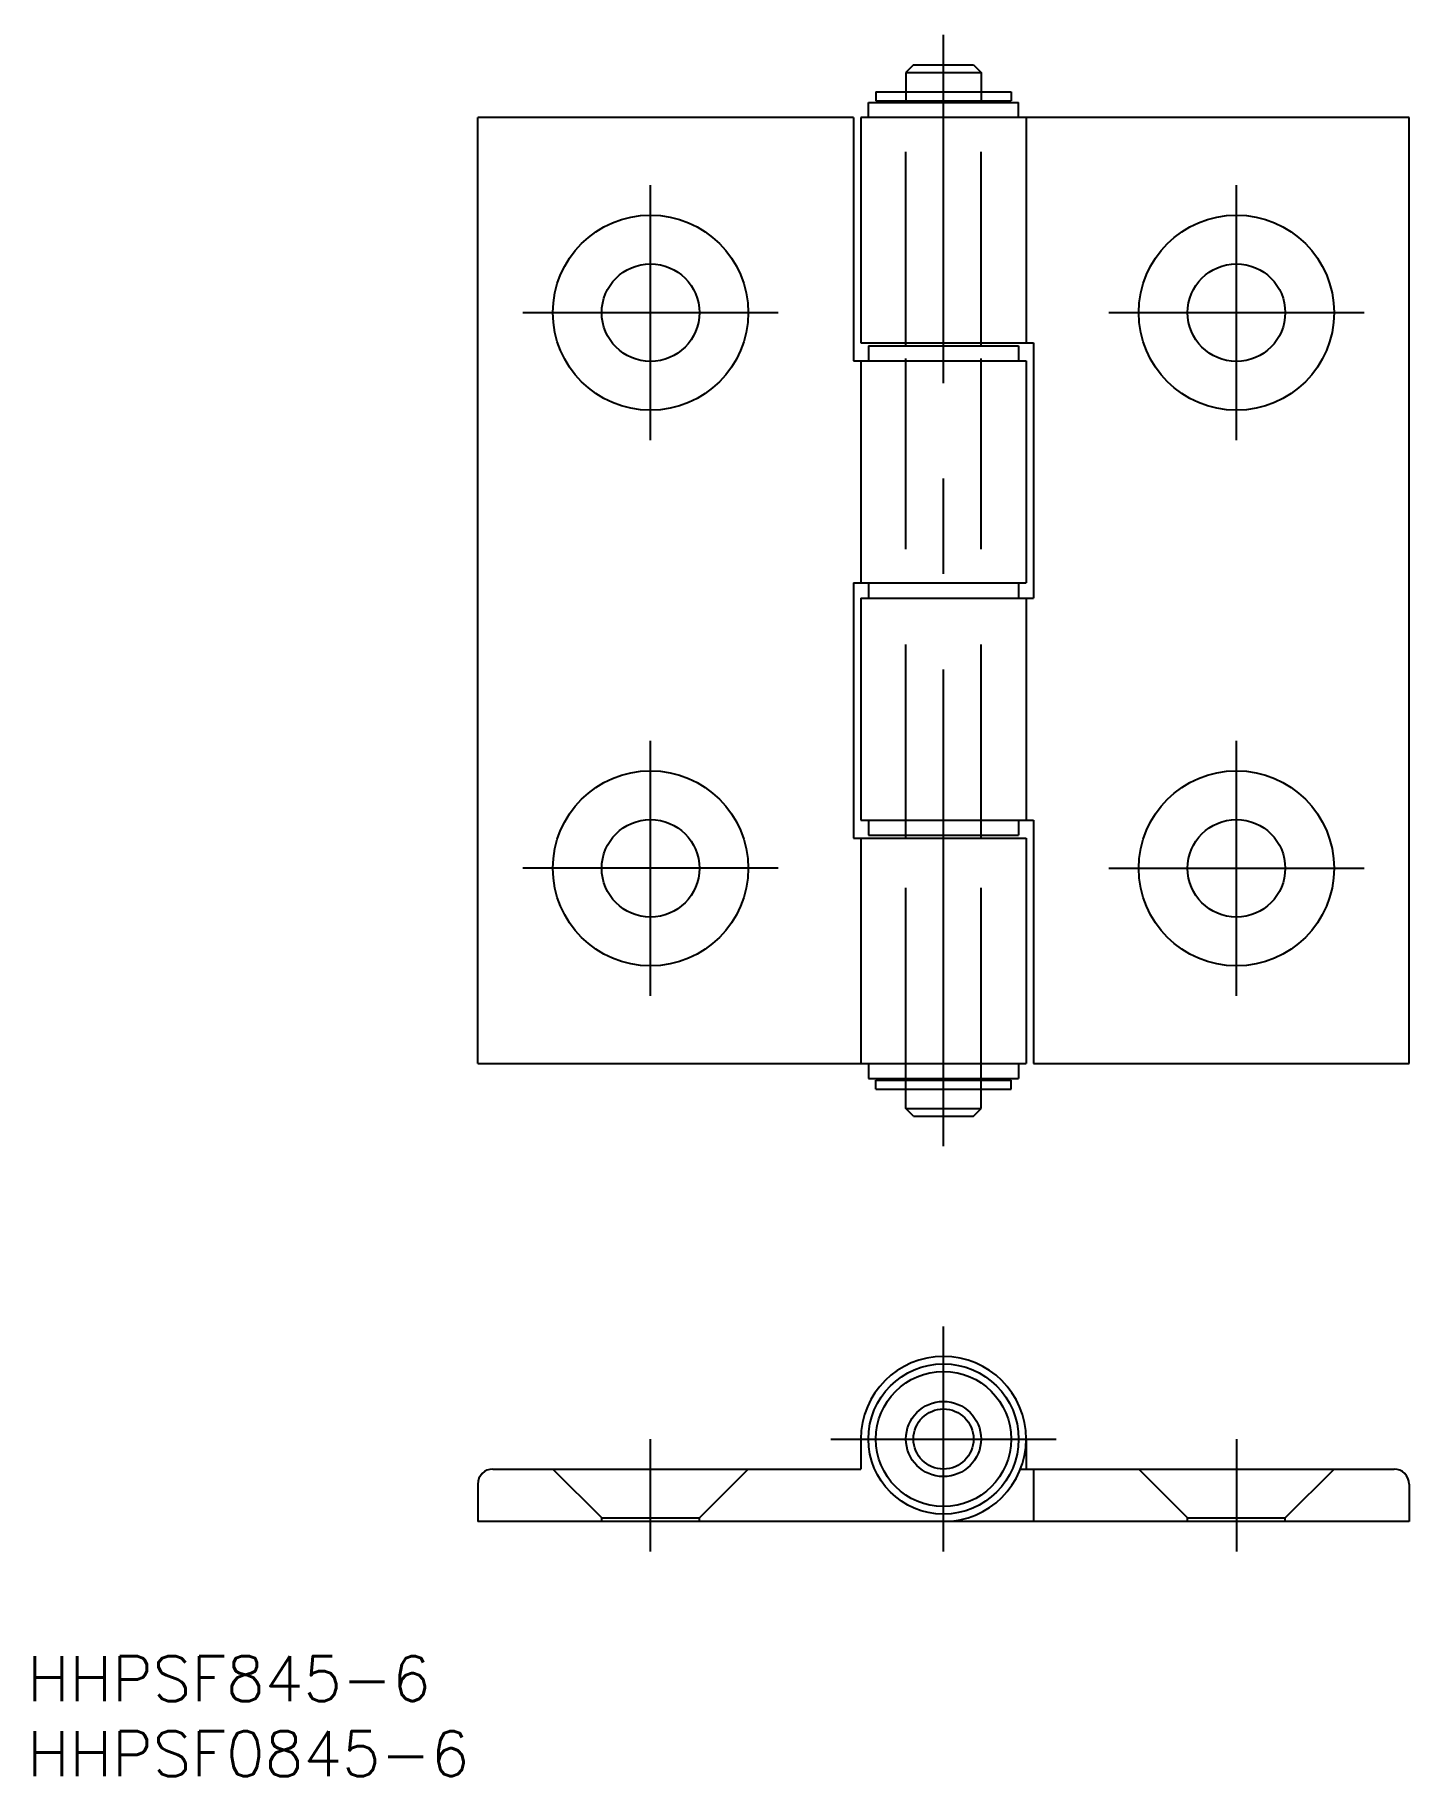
# Model space of a CAD drawing. Extents: x -60 to 31, y -22 to 93.
import ezdxf

# ---------------------------------------------------------------- set-up
doc = ezdxf.new("R2010")
doc.units = 0
doc.linetypes.add('CENTER', pattern=[50.8, 31.75, -6.35, 6.35, -6.35])
doc.linetypes.add('DASHED', pattern=[19.05, 12.7, -6.35])
doc.layers.get('0').update_dxf_attribs({"linetype": 'CONTINUOUS'})
doc.layers.add('CENTER', color=1, linetype='CENTER')
doc.styles.get("Standard").update_dxf_attribs({"font": 'txt.shx', "height": 3, "bigfont": 'bigfont.shx'})

msp = doc.modelspace()

# ---------------------------------------------------------------- linework, layer by layer
at = {"color": 7, "linetype": 'CONTINUOUS'}
for p, q in [((-2, 91.5), (-2.5, 91)), ((-2.5, 91), (2.5, 91)), ((-2.5, 91), (-2.5, 89.7)), ((-2, 91.5), (2, 91.5)), ((2, 91.5), (2.5, 91)), ((2.5, 91), (2.5, 89.7)), ((-4.5, 89.7), (4.5, 89.7)), ((-4.5, 89.7), (-4.5, 89.1)), ((4.5, 89.7), (4.5, 89.1)), ((-5, 88), (-5, 89)), ((-5, 89), (5, 89)), ((-4.5, 89.1), (4.5, 89.1)), ((-2.5, 89.1), (-2.5, 89)), ((2.5, 89.1), (2.5, 89)), ((5, 88), (5, 89)), ((-31, 25), (-31, 88)), ((-6, 88), (-31, 88)), ((-6, 88), (-6, 71.8)), ((31, 88), (-5.5, 88)), ((-5.5, 88), (-5.5, 73)), ((5.5, 88), (5.5, 73)), ((31, 25), (31, 88)), ((-5.5, 73), (6, 73)), ((-5, 72.8), (-5, 71.8)), ((-5, 72.8), (5, 72.8)), ((-2.5, 72.8), (-2.5, 73)), ((2.5, 72.8), (2.5, 73)), ((5, 72.8), (5, 71.8)), ((6, 73), (6, 56)), ((-6, 71.8), (5.5, 71.8)), ((-5.5, 71.8), (-5.5, 57)), ((5.5, 71.8), (5.5, 57)), ((-6, 57), (-6, 40)), ((-6, 57), (5.5, 57)), ((-5, 57), (-5, 56)), ((5, 57), (5, 56)), ((-5.5, 56), (-5.5, 41.2)), ((-5.5, 56), (6, 56)), ((5.5, 56), (5.5, 41.2)), ((-5.5, 41.2), (6, 41.2)), ((-5, 41.2), (-5, 40.2)), ((5, 41.2), (5, 40.2)), ((6, 41.2), (6, 25)), ((-6, 40), (5.5, 40)), ((-5.5, 40), (-5.5, 25)), ((-5, 40.2), (5, 40.2)), ((-2.5, 40), (-2.5, 40.2)), ((2.5, 40), (2.5, 40.2)), ((5.5, 40), (5.5, 25)), ((-31, 25), (5.5, 25)), ((-5, 25), (-5, 24)), ((5, 25), (5, 24)), ((6, 25), (31, 25)), ((-5, 24), (5, 24)), ((-4.5, 23.9), (4.5, 23.9)), ((-4.5, 23.3), (-4.5, 23.9)), ((-4.5, 23.3), (4.5, 23.3)), ((-2.5, 23.9), (-2.5, 24)), ((-2.5, 22), (-2.5, 23.3)), ((2.5, 23.9), (2.5, 24)), ((2.5, 22), (2.5, 23.3)), ((4.5, 23.3), (4.5, 23.9)), ((-2.5, 22), (2.5, 22)), ((-2, 21.5), (-2.5, 22)), ((-2, 21.5), (2, 21.5)), ((2, 21.5), (2.5, 22)), ((-5.5, 0), (-5.5, -2)), ((5.5, 0), (5.5, -2)), ((-30, -2), (-5.5, -2)), ((5.12, -2), (30, -2)), ((6, -2), (6, -5.5)), ((-31, -3), (-31, -5.5)), ((31, -3), (31, -5.5)), ((31, -5.5), (-31, -5.5))]:
    msp.add_line(p, q, dxfattribs=at)
at = {"color": 3, "linetype": 'DASHED'}
for p, q in [((-2.5, 89.7), (-2.5, 89.1)), ((2.5, 89.7), (2.5, 89.1)), ((-2.5, 73), (-2.5, 89)), ((2.5, 73), (2.5, 89)), ((-2.5, 40.2), (-2.5, 72.8)), ((2.5, 40.2), (2.5, 72.8)), ((-2.5, 24), (-2.5, 40)), ((2.5, 24), (2.5, 40)), ((-2.5, 23.3), (-2.5, 23.9)), ((2.5, 23.3), (2.5, 23.9)), ((-26, -2), (-22.75, -5.25)), ((-13, -2), (-16.25, -5.25)), ((13, -2), (16.25, -5.25)), ((26, -2), (22.75, -5.25)), ((-22.75, -5.25), (-16.25, -5.25)), ((-22.75, -5.5), (-22.75, -5.25)), ((-16.25, -5.5), (-16.25, -5.25)), ((16.25, -5.25), (22.75, -5.25)), ((16.25, -5.5), (16.25, -5.25)), ((22.75, -5.5), (22.75, -5.25))]:
    msp.add_line(p, q, dxfattribs=at)
at = {"color": 7, "linetype": 'CONTINUOUS'}
for centre, radius in [((-19.5, 75), 6.5), ((19.5, 75), 6.5), ((-19.5, 75), 3.25), ((19.5, 75), 3.25), ((-19.5, 38), 6.5), ((19.5, 38), 6.5), ((-19.5, 38), 3.25), ((19.5, 38), 3.25), ((0, 0), 5), ((0, 0), 4.5), ((0, 0), 2.5), ((0, 0), 2)]:
    msp.add_circle(centre, radius, dxfattribs=at)
for centre, radius, start, end in [((0, 0), 5.5, 270, 180), ((-30, -3), 1, 90, 180), ((30, -3), 1, 0, 90)]:
    msp.add_arc(centre, radius, start, end, dxfattribs=at)
at = {"layer": 'CENTER', "color": 1, "linetype": 'CENTER'}
for p, q in [((0, 19.5), (0, 93.5)), ((-19.5, 66.5), (-19.5, 83.5)), ((19.5, 66.5), (19.5, 83.5)), ((-28, 75), (-11, 75)), ((11, 75), (28, 75)), ((-19.5, 29.5), (-19.5, 46.5)), ((19.5, 29.5), (19.5, 46.5)), ((-11, 38), (-28, 38)), ((11, 38), (28, 38)), ((0, -7.5), (0, 7.5)), ((-19.5, -7.5), (-19.5, 0)), ((-7.5, 0), (7.5, 0)), ((19.5, 0), (19.5, -7.5))]:
    msp.add_line(p, q, dxfattribs=at)

# ---------------------------------------------------------------- texts
at = {"color": 7, "linetype": 'CONTINUOUS'}
for s, p in [('HHPSF845-6', (-61, -17.45)), ('HHPSF0845-6', (-61, -22.45))]:
    msp.add_text(s, height=3, dxfattribs=at).set_placement(p)

doc.saveas('drawing.dxf')
